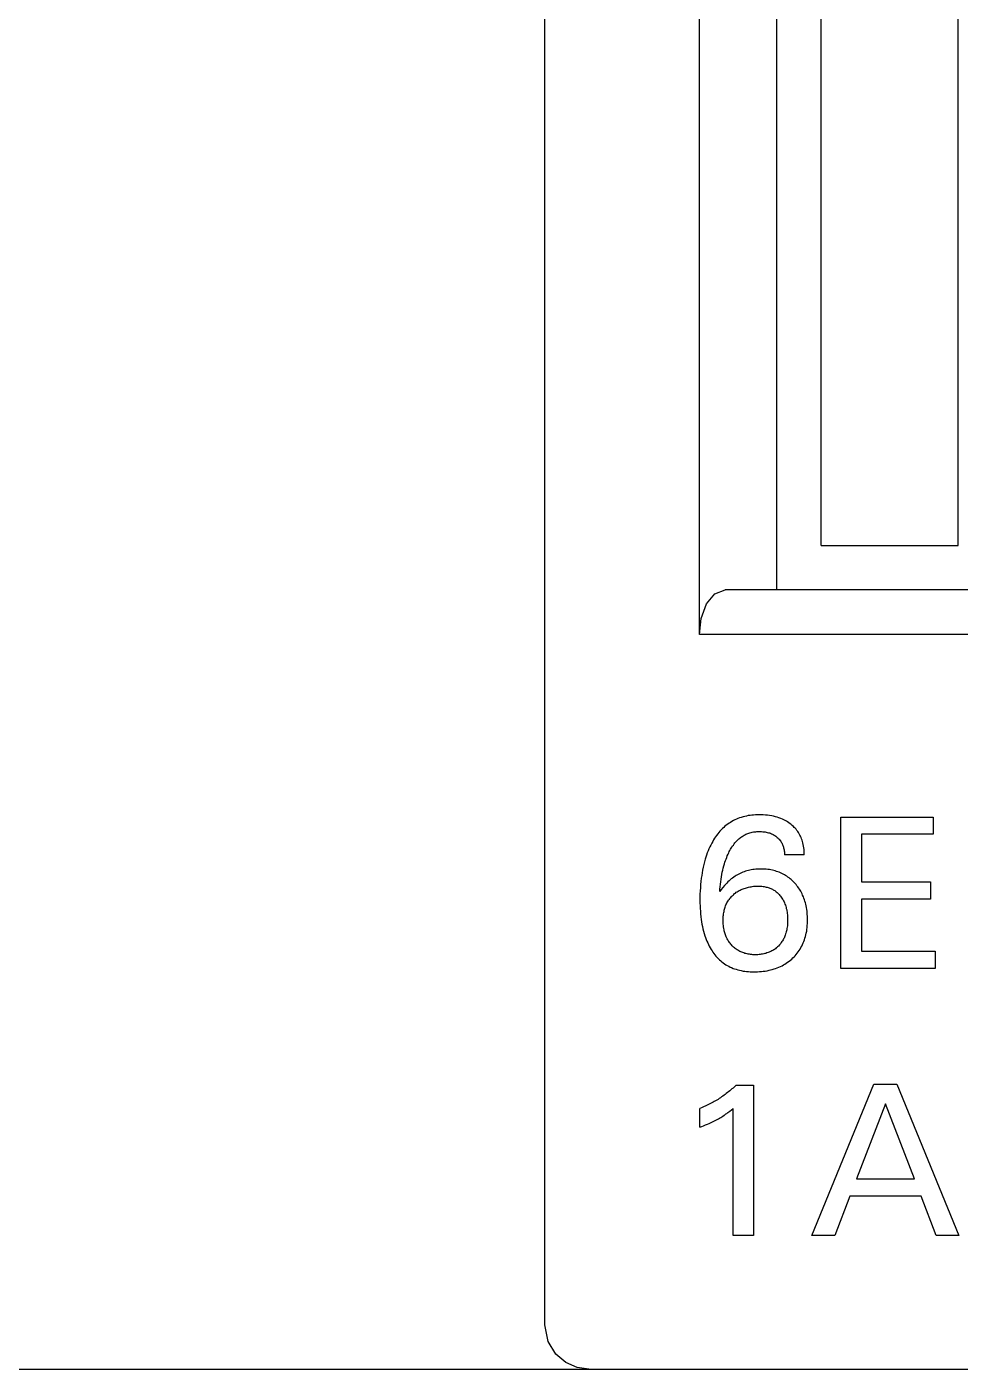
# Model space of a CAD drawing. Extents: x 10 to 879, y 6 to 221.
# Drawn here: x 613.73 to 621.39, y 106.31 to 117.32 of the extents above; entities that cross this region are included whole.
import ezdxf

# ---------------------------------------------------------------- set-up
doc = ezdxf.new("R2010")
doc.units = 0
doc.header["$LTSCALE"] = 5
doc.header["$MEASUREMENT"] = 0
doc.layers.get('0').update_dxf_attribs({"linetype": 'CONTINUOUS'})

msp = doc.modelspace()

# ---------------------------------------------------------------- linework, layer by layer
at = {"color": 7, "linetype": 'Continuous'}
for p, q in [((617.983, 106.671), (617.983, 193.259)), ((619.25, 112.334), (619.25, 133.89)), ((619.883, 133.524), (619.883, 112.7)), ((620.249, 113.065), (620.249, 128.775)), ((621.372, 113.065), (621.372, 128.775)), ((620.249, 113.065), (621.372, 113.065)), ((619.377, 112.669), (619.461, 112.7)), ((629.658, 112.7), (619.461, 112.7)), ((619.265, 112.466), (619.309, 112.587)), ((619.309, 112.587), (619.377, 112.669)), ((619.25, 112.334), (619.265, 112.466)), ((629.869, 112.334), (619.25, 112.334)), ((619.541, 110.813), (619.529, 110.807)), ((619.554, 110.819), (619.541, 110.813)), ((619.566, 110.824), (619.554, 110.819)), ((619.579, 110.829), (619.566, 110.824)), ((619.593, 110.834), (619.579, 110.829)), ((619.608, 110.838), (619.593, 110.834)), ((619.622, 110.842), (619.608, 110.838)), ((619.636, 110.845), (619.622, 110.842)), ((619.651, 110.848), (619.636, 110.845)), ((619.666, 110.85), (619.651, 110.848)), ((619.68, 110.852), (619.666, 110.85)), ((619.695, 110.853), (619.68, 110.852)), ((619.71, 110.854), (619.695, 110.853)), ((619.725, 110.855), (619.71, 110.854)), ((619.74, 110.855), (619.725, 110.855)), ((619.757, 110.855), (619.74, 110.855)), ((619.774, 110.854), (619.757, 110.855)), ((619.792, 110.853), (619.774, 110.854)), ((619.809, 110.851), (619.792, 110.853)), ((619.826, 110.849), (619.809, 110.851)), ((619.843, 110.846), (619.826, 110.849)), ((619.858, 110.843), (619.843, 110.846)), ((619.873, 110.839), (619.858, 110.843)), ((619.888, 110.835), (619.873, 110.839)), ((619.902, 110.83), (619.888, 110.835)), ((619.917, 110.825), (619.902, 110.83)), ((619.931, 110.819), (619.917, 110.825)), ((619.942, 110.814), (619.931, 110.819)), ((619.953, 110.809), (619.942, 110.814)), ((619.964, 110.803), (619.953, 110.809)), ((620.411, 109.594), (620.411, 110.836)), ((620.411, 110.836), (621.168, 110.836)), ((621.168, 110.836), (621.168, 110.695)), ((619.4, 110.698), (619.391, 110.686)), ((619.409, 110.709), (619.4, 110.698)), ((619.419, 110.721), (619.409, 110.709)), ((619.429, 110.731), (619.419, 110.721)), ((619.439, 110.742), (619.429, 110.731)), ((619.45, 110.752), (619.439, 110.742)), ((619.46, 110.761), (619.45, 110.752)), ((619.471, 110.77), (619.46, 110.761)), ((619.482, 110.778), (619.471, 110.77)), ((619.493, 110.786), (619.482, 110.778)), ((619.505, 110.793), (619.493, 110.786)), ((619.517, 110.8), (619.505, 110.793)), ((619.529, 110.807), (619.517, 110.8)), ((619.631, 110.695), (619.639, 110.698)), ((619.639, 110.698), (619.648, 110.702)), ((619.648, 110.702), (619.656, 110.705)), ((619.656, 110.705), (619.665, 110.707)), ((619.665, 110.707), (619.675, 110.71)), ((619.675, 110.71), (619.684, 110.712)), ((619.684, 110.712), (619.693, 110.714)), ((619.693, 110.714), (619.702, 110.715)), ((619.702, 110.715), (619.712, 110.716)), ((619.712, 110.716), (619.721, 110.717)), ((619.721, 110.717), (619.73, 110.717)), ((619.73, 110.717), (619.74, 110.718)), ((619.74, 110.718), (619.75, 110.717)), ((619.75, 110.717), (619.76, 110.717)), ((619.76, 110.717), (619.769, 110.716)), ((619.769, 110.716), (619.779, 110.715)), ((619.779, 110.715), (619.789, 110.714)), ((619.789, 110.714), (619.799, 110.712)), ((619.799, 110.712), (619.807, 110.71)), ((619.807, 110.71), (619.816, 110.708)), ((619.816, 110.708), (619.824, 110.706)), ((619.824, 110.706), (619.832, 110.703)), ((619.832, 110.703), (619.841, 110.7)), ((619.841, 110.7), (619.849, 110.696)), ((619.974, 110.796), (619.964, 110.803)), ((619.984, 110.789), (619.974, 110.796)), ((619.994, 110.782), (619.984, 110.789)), ((620.004, 110.775), (619.994, 110.782)), ((620.012, 110.768), (620.004, 110.775)), ((620.021, 110.76), (620.012, 110.768)), ((620.028, 110.752), (620.021, 110.76)), ((620.036, 110.744), (620.028, 110.752)), ((620.043, 110.736), (620.036, 110.744)), ((620.05, 110.727), (620.043, 110.736)), ((620.057, 110.718), (620.05, 110.727)), ((620.063, 110.709), (620.057, 110.718)), ((620.069, 110.699), (620.063, 110.709)), ((620.074, 110.689), (620.069, 110.699)), ((619.335, 110.591), (619.328, 110.575)), ((619.343, 110.607), (619.335, 110.591)), ((619.352, 110.623), (619.343, 110.607)), ((619.359, 110.636), (619.352, 110.623)), ((619.366, 110.649), (619.359, 110.636)), ((619.374, 110.662), (619.366, 110.649)), ((619.382, 110.674), (619.374, 110.662)), ((619.391, 110.686), (619.382, 110.674)), ((619.511, 110.581), (619.517, 110.59)), ((619.517, 110.59), (619.522, 110.599)), ((619.522, 110.599), (619.529, 110.607)), ((619.529, 110.607), (619.535, 110.616)), ((619.535, 110.616), (619.542, 110.624)), ((619.542, 110.624), (619.549, 110.632)), ((619.549, 110.632), (619.556, 110.64)), ((619.556, 110.64), (619.562, 110.646)), ((619.562, 110.646), (619.568, 110.652)), ((619.568, 110.652), (619.574, 110.658)), ((619.574, 110.658), (619.581, 110.663)), ((619.581, 110.663), (619.588, 110.668)), ((619.588, 110.668), (619.595, 110.673)), ((619.595, 110.673), (619.602, 110.678)), ((619.602, 110.678), (619.609, 110.683)), ((619.609, 110.683), (619.616, 110.687)), ((619.616, 110.687), (619.624, 110.691)), ((619.624, 110.691), (619.631, 110.695)), ((619.849, 110.696), (619.856, 110.692)), ((619.856, 110.692), (619.863, 110.688)), ((619.863, 110.688), (619.87, 110.684)), ((619.87, 110.684), (619.877, 110.679)), ((619.877, 110.679), (619.883, 110.674)), ((619.883, 110.674), (619.889, 110.669)), ((619.889, 110.669), (619.895, 110.664)), ((619.895, 110.664), (619.9, 110.659)), ((619.9, 110.659), (619.905, 110.654)), ((619.905, 110.654), (619.909, 110.648)), ((619.909, 110.648), (619.914, 110.643)), ((619.914, 110.643), (619.918, 110.637)), ((619.918, 110.637), (619.922, 110.631)), ((619.922, 110.631), (619.925, 110.624)), ((619.925, 110.624), (619.929, 110.618)), ((619.929, 110.618), (619.932, 110.611)), ((619.932, 110.611), (619.934, 110.604)), ((619.934, 110.604), (619.937, 110.597)), ((619.937, 110.597), (619.939, 110.59)), ((619.939, 110.59), (619.941, 110.583)), ((620.079, 110.679), (620.074, 110.689)), ((620.084, 110.669), (620.079, 110.679)), ((620.088, 110.658), (620.084, 110.669)), ((620.092, 110.647), (620.088, 110.658)), ((620.095, 110.637), (620.092, 110.647)), ((620.099, 110.626), (620.095, 110.637)), ((620.102, 110.612), (620.099, 110.626)), ((620.105, 110.597), (620.102, 110.612)), ((620.107, 110.583), (620.105, 110.597)), ((620.58, 110.695), (620.58, 110.304)), ((621.168, 110.695), (620.58, 110.695)), ((619.298, 110.491), (619.291, 110.469)), ((619.303, 110.508), (619.298, 110.491)), ((619.309, 110.525), (619.303, 110.508)), ((619.315, 110.542), (619.309, 110.525)), ((619.321, 110.558), (619.315, 110.542)), ((619.328, 110.575), (619.321, 110.558)), ((619.46, 110.466), (619.464, 110.479)), ((619.464, 110.479), (619.469, 110.492)), ((619.469, 110.492), (619.474, 110.505)), ((619.474, 110.505), (619.479, 110.518)), ((619.479, 110.518), (619.485, 110.531)), ((619.485, 110.531), (619.491, 110.543)), ((619.491, 110.543), (619.495, 110.553)), ((619.495, 110.553), (619.5, 110.562)), ((619.5, 110.562), (619.505, 110.572)), ((619.505, 110.572), (619.511, 110.581)), ((619.941, 110.583), (619.943, 110.575)), ((619.943, 110.575), (619.944, 110.567)), ((619.944, 110.567), (619.946, 110.558)), ((619.946, 110.558), (619.947, 110.55)), ((619.947, 110.55), (619.947, 110.542)), ((619.947, 110.542), (619.947, 110.534)), ((619.947, 110.534), (619.948, 110.526)), ((620.11, 110.526), (619.948, 110.526)), ((620.109, 110.569), (620.107, 110.583)), ((620.11, 110.554), (620.109, 110.569)), ((620.11, 110.54), (620.11, 110.554)), ((620.11, 110.526), (620.11, 110.54)), ((619.272, 110.379), (619.269, 110.357)), ((619.276, 110.402), (619.272, 110.379)), ((619.281, 110.424), (619.276, 110.402)), ((619.286, 110.447), (619.281, 110.424)), ((619.291, 110.469), (619.286, 110.447)), ((619.435, 110.365), (619.438, 110.383)), ((619.438, 110.383), (619.442, 110.4)), ((619.442, 110.4), (619.446, 110.418)), ((619.446, 110.418), (619.451, 110.436)), ((619.451, 110.436), (619.456, 110.453)), ((619.456, 110.453), (619.46, 110.466)), ((619.574, 110.369), (619.563, 110.363)), ((619.584, 110.374), (619.574, 110.369)), ((619.595, 110.379), (619.584, 110.374)), ((619.606, 110.384), (619.595, 110.379)), ((619.617, 110.388), (619.606, 110.384)), ((619.629, 110.392), (619.617, 110.388)), ((619.64, 110.395), (619.629, 110.392)), ((619.652, 110.399), (619.64, 110.395)), ((619.664, 110.401), (619.652, 110.399)), ((619.676, 110.404), (619.664, 110.401)), ((619.688, 110.406), (619.676, 110.404)), ((619.7, 110.407), (619.688, 110.406)), ((619.712, 110.409), (619.7, 110.407)), ((619.724, 110.409), (619.712, 110.409)), ((619.736, 110.41), (619.724, 110.409)), ((619.749, 110.41), (619.736, 110.41)), ((619.761, 110.41), (619.749, 110.41)), ((619.774, 110.41), (619.761, 110.41)), ((619.786, 110.409), (619.774, 110.41)), ((619.799, 110.408), (619.786, 110.409)), ((619.812, 110.407), (619.799, 110.408)), ((619.824, 110.405), (619.812, 110.407)), ((619.836, 110.403), (619.824, 110.405)), ((619.849, 110.4), (619.836, 110.403)), ((619.861, 110.397), (619.849, 110.4)), ((619.872, 110.394), (619.861, 110.397)), ((619.883, 110.39), (619.872, 110.394)), ((619.894, 110.387), (619.883, 110.39)), ((619.905, 110.383), (619.894, 110.387)), ((619.916, 110.378), (619.905, 110.383)), ((619.926, 110.373), (619.916, 110.378)), ((619.937, 110.368), (619.926, 110.373)), ((619.947, 110.363), (619.937, 110.368)), ((619.26, 110.283), (619.258, 110.257)), ((619.262, 110.308), (619.26, 110.283)), ((619.265, 110.334), (619.262, 110.308)), ((619.269, 110.357), (619.265, 110.334)), ((619.419, 110.245), (619.421, 110.265)), ((619.421, 110.265), (619.423, 110.286)), ((619.423, 110.286), (619.426, 110.306)), ((619.426, 110.306), (619.428, 110.326)), ((619.428, 110.326), (619.432, 110.347)), ((619.442, 110.259), (619.429, 110.242)), ((619.432, 110.347), (619.435, 110.365)), ((619.457, 110.276), (619.442, 110.259)), ((619.466, 110.286), (619.457, 110.276)), ((619.474, 110.295), (619.466, 110.286)), ((619.484, 110.304), (619.474, 110.295)), ((619.493, 110.312), (619.484, 110.304)), ((619.502, 110.321), (619.493, 110.312)), ((619.512, 110.329), (619.502, 110.321)), ((619.522, 110.336), (619.512, 110.329)), ((619.532, 110.344), (619.522, 110.336)), ((619.543, 110.351), (619.532, 110.344)), ((619.553, 110.357), (619.543, 110.351)), ((619.563, 110.363), (619.553, 110.357)), ((619.636, 110.257), (619.645, 110.259)), ((619.645, 110.259), (619.654, 110.261)), ((619.654, 110.261), (619.664, 110.263)), ((619.664, 110.263), (619.674, 110.265)), ((619.674, 110.265), (619.684, 110.266)), ((619.684, 110.266), (619.694, 110.268)), ((619.694, 110.268), (619.705, 110.268)), ((619.705, 110.268), (619.715, 110.269)), ((619.715, 110.269), (619.725, 110.269)), ((619.725, 110.269), (619.735, 110.269)), ((619.735, 110.269), (619.744, 110.269)), ((619.744, 110.269), (619.754, 110.269)), ((619.754, 110.269), (619.763, 110.268)), ((619.763, 110.268), (619.772, 110.267)), ((619.772, 110.267), (619.781, 110.266)), ((619.781, 110.266), (619.79, 110.264)), ((619.79, 110.264), (619.799, 110.262)), ((619.799, 110.262), (619.807, 110.26)), ((619.807, 110.26), (619.815, 110.258)), ((619.815, 110.258), (619.822, 110.256)), ((619.957, 110.357), (619.947, 110.363)), ((619.966, 110.351), (619.957, 110.357)), ((619.976, 110.344), (619.966, 110.351)), ((619.985, 110.338), (619.976, 110.344)), ((619.994, 110.33), (619.985, 110.338)), ((620.003, 110.323), (619.994, 110.33)), ((620.011, 110.315), (620.003, 110.323)), ((620.02, 110.307), (620.011, 110.315)), ((620.028, 110.299), (620.02, 110.307)), ((620.036, 110.291), (620.028, 110.299)), ((620.043, 110.282), (620.036, 110.291)), ((620.05, 110.273), (620.043, 110.282)), ((620.057, 110.264), (620.05, 110.273)), ((620.063, 110.255), (620.057, 110.264)), ((620.58, 110.304), (621.145, 110.304)), ((621.145, 110.304), (621.145, 110.163)), ((619.256, 110.231), (619.255, 110.205)), ((619.255, 110.205), (619.255, 110.179)), ((619.255, 110.179), (619.255, 110.153)), ((619.255, 110.153), (619.255, 110.131)), ((619.258, 110.257), (619.256, 110.231)), ((619.418, 110.225), (619.419, 110.245)), ((619.423, 110.233), (619.418, 110.225)), ((619.429, 110.242), (619.423, 110.233)), ((619.481, 110.14), (619.486, 110.148)), ((619.486, 110.148), (619.49, 110.156)), ((619.49, 110.156), (619.496, 110.163)), ((619.496, 110.163), (619.501, 110.17)), ((619.501, 110.17), (619.507, 110.177)), ((619.507, 110.177), (619.513, 110.184)), ((619.513, 110.184), (619.519, 110.19)), ((619.519, 110.19), (619.526, 110.196)), ((619.526, 110.196), (619.532, 110.202)), ((619.532, 110.202), (619.539, 110.208)), ((619.539, 110.208), (619.546, 110.213)), ((619.546, 110.213), (619.553, 110.219)), ((619.553, 110.219), (619.561, 110.224)), ((619.561, 110.224), (619.568, 110.228)), ((619.568, 110.228), (619.576, 110.233)), ((619.576, 110.233), (619.584, 110.237)), ((619.584, 110.237), (619.592, 110.241)), ((619.592, 110.241), (619.601, 110.245)), ((619.601, 110.245), (619.609, 110.248)), ((619.609, 110.248), (619.618, 110.251)), ((619.618, 110.251), (619.627, 110.254)), ((619.627, 110.254), (619.636, 110.257)), ((619.822, 110.256), (619.828, 110.253)), ((619.828, 110.253), (619.835, 110.25)), ((619.835, 110.25), (619.842, 110.247)), ((619.842, 110.247), (619.849, 110.244)), ((619.849, 110.244), (619.855, 110.24)), ((619.855, 110.24), (619.861, 110.237)), ((619.861, 110.237), (619.868, 110.233)), ((619.868, 110.233), (619.874, 110.228)), ((619.874, 110.228), (619.881, 110.223)), ((619.881, 110.223), (619.887, 110.217)), ((619.887, 110.217), (619.893, 110.212)), ((619.893, 110.212), (619.899, 110.206)), ((619.899, 110.206), (619.905, 110.2)), ((619.905, 110.2), (619.911, 110.193)), ((619.911, 110.193), (619.916, 110.187)), ((619.916, 110.187), (619.921, 110.179)), ((619.921, 110.179), (619.926, 110.172)), ((619.926, 110.172), (619.931, 110.164)), ((619.931, 110.164), (619.936, 110.156)), ((619.936, 110.156), (619.94, 110.148)), ((619.94, 110.148), (619.944, 110.14)), ((620.07, 110.246), (620.063, 110.255)), ((620.076, 110.236), (620.07, 110.246)), ((620.081, 110.227), (620.076, 110.236)), ((620.087, 110.217), (620.081, 110.227)), ((620.092, 110.207), (620.087, 110.217)), ((620.097, 110.195), (620.092, 110.207)), ((620.103, 110.183), (620.097, 110.195)), ((620.107, 110.171), (620.103, 110.183)), ((620.112, 110.158), (620.107, 110.171)), ((620.116, 110.146), (620.112, 110.158)), ((620.58, 110.163), (620.58, 109.735)), ((621.145, 110.163), (620.58, 110.163)), ((619.255, 110.131), (619.256, 110.108)), ((619.256, 110.108), (619.256, 110.086)), ((619.256, 110.086), (619.258, 110.063)), ((619.258, 110.063), (619.26, 110.041)), ((619.26, 110.041), (619.262, 110.019)), ((619.447, 110.032), (619.448, 110.042)), ((619.448, 110.042), (619.45, 110.052)), ((619.45, 110.052), (619.452, 110.062)), ((619.452, 110.062), (619.454, 110.072)), ((619.454, 110.072), (619.456, 110.081)), ((619.456, 110.081), (619.459, 110.09)), ((619.459, 110.09), (619.462, 110.098)), ((619.462, 110.098), (619.465, 110.107)), ((619.465, 110.107), (619.468, 110.116)), ((619.468, 110.116), (619.472, 110.124)), ((619.472, 110.124), (619.476, 110.132)), ((619.476, 110.132), (619.481, 110.14)), ((619.944, 110.14), (619.948, 110.132)), ((619.948, 110.132), (619.952, 110.123)), ((619.952, 110.123), (619.955, 110.114)), ((619.955, 110.114), (619.958, 110.104)), ((619.958, 110.104), (619.961, 110.095)), ((619.961, 110.095), (619.963, 110.086)), ((619.963, 110.086), (619.966, 110.076)), ((619.966, 110.076), (619.967, 110.067)), ((619.967, 110.067), (619.969, 110.056)), ((619.969, 110.056), (619.971, 110.045)), ((619.971, 110.045), (619.972, 110.034)), ((620.119, 110.133), (620.116, 110.146)), ((620.123, 110.121), (620.119, 110.133)), ((620.126, 110.108), (620.123, 110.121)), ((620.128, 110.094), (620.126, 110.108)), ((620.131, 110.079), (620.128, 110.094)), ((620.133, 110.065), (620.131, 110.079)), ((620.134, 110.051), (620.133, 110.065)), ((620.135, 110.036), (620.134, 110.051)), ((619.262, 110.019), (619.265, 109.996)), ((619.265, 109.996), (619.268, 109.977)), ((619.268, 109.977), (619.271, 109.957)), ((619.271, 109.957), (619.275, 109.938)), ((619.275, 109.938), (619.279, 109.919)), ((619.445, 110.012), (619.446, 110.022)), ((619.445, 110.001), (619.445, 110.012)), ((619.445, 109.991), (619.445, 110.001)), ((619.445, 109.98), (619.445, 109.991)), ((619.445, 109.969), (619.445, 109.98)), ((619.446, 109.957), (619.445, 109.969)), ((619.446, 110.022), (619.447, 110.032)), ((619.447, 109.946), (619.446, 109.957)), ((619.449, 109.935), (619.447, 109.946)), ((619.45, 109.923), (619.449, 109.935)), ((619.97, 109.934), (619.968, 109.923)), ((619.972, 109.945), (619.97, 109.934)), ((619.972, 110.034), (619.973, 110.024)), ((619.973, 109.957), (619.972, 109.945)), ((619.973, 110.024), (619.973, 110.013)), ((619.973, 110.013), (619.974, 110.002)), ((619.974, 109.98), (619.973, 109.968)), ((619.973, 109.968), (619.973, 109.957)), ((619.974, 110.002), (619.974, 109.991)), ((619.974, 109.991), (619.974, 109.98)), ((620.132, 109.915), (620.134, 109.931)), ((620.134, 109.931), (620.135, 109.946)), ((620.136, 110.022), (620.135, 110.036)), ((620.135, 109.946), (620.136, 109.962)), ((620.137, 110.007), (620.136, 110.022)), ((620.136, 109.962), (620.137, 109.977)), ((620.137, 109.993), (620.137, 110.007)), ((620.137, 109.977), (620.137, 109.993)), ((619.279, 109.919), (619.284, 109.9)), ((619.284, 109.9), (619.289, 109.881)), ((619.289, 109.881), (619.295, 109.862)), ((619.295, 109.862), (619.3, 109.848)), ((619.3, 109.848), (619.306, 109.833)), ((619.306, 109.833), (619.311, 109.819)), ((619.311, 109.819), (619.318, 109.805)), ((619.452, 109.912), (619.45, 109.923)), ((619.454, 109.904), (619.452, 109.912)), ((619.456, 109.895), (619.454, 109.904)), ((619.459, 109.886), (619.456, 109.895)), ((619.462, 109.878), (619.459, 109.886)), ((619.465, 109.869), (619.462, 109.878)), ((619.468, 109.861), (619.465, 109.869)), ((619.471, 109.853), (619.468, 109.861)), ((619.475, 109.844), (619.471, 109.853)), ((619.479, 109.837), (619.475, 109.844)), ((619.483, 109.829), (619.479, 109.837)), ((619.487, 109.822), (619.483, 109.829)), ((619.492, 109.815), (619.487, 109.822)), ((619.932, 109.821), (619.927, 109.814)), ((619.936, 109.828), (619.932, 109.821)), ((619.94, 109.836), (619.936, 109.828)), ((619.944, 109.843), (619.94, 109.836)), ((619.948, 109.851), (619.944, 109.843)), ((619.951, 109.86), (619.948, 109.851)), ((619.954, 109.868), (619.951, 109.86)), ((619.957, 109.877), (619.954, 109.868)), ((619.96, 109.885), (619.957, 109.877)), ((619.962, 109.894), (619.96, 109.885)), ((619.964, 109.903), (619.962, 109.894)), ((619.966, 109.911), (619.964, 109.903)), ((619.968, 109.923), (619.966, 109.911)), ((620.107, 109.816), (620.112, 109.829)), ((620.112, 109.829), (620.116, 109.842)), ((620.116, 109.842), (620.12, 109.856)), ((620.12, 109.856), (620.123, 109.869)), ((620.123, 109.869), (620.127, 109.885)), ((620.127, 109.885), (620.13, 109.9)), ((620.13, 109.9), (620.132, 109.915)), ((619.318, 109.805), (619.324, 109.791)), ((619.324, 109.791), (619.331, 109.778)), ((619.331, 109.778), (619.338, 109.764)), ((619.338, 109.764), (619.346, 109.751)), ((619.346, 109.751), (619.354, 109.739)), ((619.354, 109.739), (619.361, 109.728)), ((619.361, 109.728), (619.369, 109.717)), ((619.369, 109.717), (619.378, 109.706)), ((619.497, 109.808), (619.492, 109.815)), ((619.502, 109.801), (619.497, 109.808)), ((619.507, 109.794), (619.502, 109.801)), ((619.513, 109.788), (619.507, 109.794)), ((619.519, 109.781), (619.513, 109.788)), ((619.525, 109.775), (619.519, 109.781)), ((619.531, 109.769), (619.525, 109.775)), ((619.538, 109.763), (619.531, 109.769)), ((619.544, 109.758), (619.538, 109.763)), ((619.552, 109.753), (619.544, 109.758)), ((619.559, 109.748), (619.552, 109.753)), ((619.566, 109.743), (619.559, 109.748)), ((619.574, 109.738), (619.566, 109.743)), ((619.582, 109.734), (619.574, 109.738)), ((619.59, 109.73), (619.582, 109.734)), ((619.598, 109.727), (619.59, 109.73)), ((619.606, 109.724), (619.598, 109.727)), ((619.615, 109.721), (619.606, 109.724)), ((619.623, 109.718), (619.615, 109.721)), ((619.632, 109.716), (619.623, 109.718)), ((619.641, 109.714), (619.632, 109.716)), ((619.651, 109.712), (619.641, 109.714)), ((619.66, 109.71), (619.651, 109.712)), ((619.67, 109.709), (619.66, 109.71)), ((619.68, 109.708), (619.67, 109.709)), ((619.689, 109.707), (619.68, 109.708)), ((619.699, 109.707), (619.689, 109.707)), ((619.709, 109.707), (619.699, 109.707)), ((619.719, 109.707), (619.709, 109.707)), ((619.729, 109.707), (619.719, 109.707)), ((619.739, 109.708), (619.729, 109.707)), ((619.748, 109.709), (619.739, 109.708)), ((619.758, 109.71), (619.748, 109.709)), ((619.768, 109.712), (619.758, 109.71)), ((619.778, 109.714), (619.768, 109.712)), ((619.787, 109.716), (619.778, 109.714)), ((619.796, 109.718), (619.787, 109.716)), ((619.804, 109.721), (619.796, 109.718)), ((619.813, 109.724), (619.804, 109.721)), ((619.821, 109.727), (619.813, 109.724)), ((619.829, 109.73), (619.821, 109.727)), ((619.837, 109.734), (619.829, 109.73)), ((619.845, 109.738), (619.837, 109.734)), ((619.853, 109.742), (619.845, 109.738)), ((619.86, 109.747), (619.853, 109.742)), ((619.867, 109.751), (619.86, 109.747)), ((619.873, 109.756), (619.867, 109.751)), ((619.88, 109.762), (619.873, 109.756)), ((619.886, 109.767), (619.88, 109.762)), ((619.892, 109.772), (619.886, 109.767)), ((619.898, 109.778), (619.892, 109.772)), ((619.906, 109.787), (619.898, 109.778)), ((619.912, 109.793), (619.906, 109.787)), ((619.917, 109.8), (619.912, 109.793)), ((619.922, 109.807), (619.917, 109.8)), ((619.927, 109.814), (619.922, 109.807)), ((620.036, 109.699), (620.045, 109.709)), ((620.045, 109.709), (620.053, 109.72)), ((620.053, 109.72), (620.061, 109.731)), ((620.061, 109.731), (620.069, 109.742)), ((620.069, 109.742), (620.076, 109.753)), ((620.076, 109.753), (620.083, 109.765)), ((620.083, 109.765), (620.09, 109.777)), ((620.09, 109.777), (620.096, 109.79)), ((620.096, 109.79), (620.102, 109.803)), ((620.102, 109.803), (620.107, 109.816)), ((620.58, 109.735), (621.184, 109.735)), ((621.184, 109.735), (621.184, 109.594)), ((619.378, 109.706), (619.386, 109.696)), ((619.386, 109.696), (619.395, 109.685)), ((619.395, 109.685), (619.405, 109.676)), ((619.405, 109.676), (619.415, 109.666)), ((619.415, 109.666), (619.425, 109.657)), ((619.425, 109.657), (619.435, 109.648)), ((619.435, 109.648), (619.446, 109.64)), ((619.446, 109.64), (619.456, 109.632)), ((619.456, 109.632), (619.468, 109.625)), ((619.468, 109.625), (619.479, 109.618)), ((619.479, 109.618), (619.491, 109.612)), ((619.491, 109.612), (619.502, 109.606)), ((619.502, 109.606), (619.514, 109.601)), ((619.514, 109.601), (619.527, 109.595)), ((619.875, 109.594), (619.889, 109.599)), ((619.889, 109.599), (619.902, 109.604)), ((619.902, 109.604), (619.915, 109.61)), ((619.915, 109.61), (619.928, 109.616)), ((619.928, 109.616), (619.94, 109.623)), ((619.94, 109.623), (619.951, 109.63)), ((619.951, 109.63), (619.963, 109.637)), ((619.963, 109.637), (619.974, 109.645)), ((619.974, 109.645), (619.985, 109.653)), ((619.985, 109.653), (619.996, 109.661)), ((619.996, 109.661), (620.007, 109.67)), ((620.007, 109.67), (620.017, 109.68)), ((620.017, 109.68), (620.026, 109.689)), ((620.026, 109.689), (620.036, 109.699)), ((619.527, 109.595), (619.539, 109.591)), ((619.539, 109.591), (619.552, 109.587)), ((619.552, 109.587), (619.566, 109.582)), ((619.566, 109.582), (619.58, 109.579)), ((619.58, 109.579), (619.594, 109.576)), ((619.594, 109.576), (619.608, 109.573)), ((619.608, 109.573), (619.623, 109.571)), ((619.623, 109.571), (619.637, 109.569)), ((619.637, 109.569), (619.652, 109.568)), ((619.652, 109.568), (619.666, 109.567)), ((619.666, 109.567), (619.681, 109.566)), ((619.681, 109.566), (619.696, 109.566)), ((619.696, 109.566), (619.711, 109.566)), ((619.711, 109.566), (619.727, 109.567)), ((619.727, 109.567), (619.743, 109.568)), ((619.743, 109.568), (619.759, 109.569)), ((619.759, 109.569), (619.774, 109.571)), ((619.774, 109.571), (619.79, 109.573)), ((619.79, 109.573), (619.805, 109.575)), ((619.805, 109.575), (619.821, 109.579)), ((619.821, 109.579), (619.834, 109.582)), ((619.834, 109.582), (619.848, 109.586)), ((619.848, 109.586), (619.862, 109.59)), ((619.862, 109.59), (619.875, 109.594)), ((621.184, 109.594), (620.411, 109.594)), ((619.517, 108.605), (619.508, 108.597)), ((619.526, 108.613), (619.517, 108.605)), ((619.535, 108.621), (619.526, 108.613)), ((619.544, 108.629), (619.535, 108.621)), ((619.552, 108.637), (619.544, 108.629)), ((619.552, 108.637), (619.693, 108.637)), ((619.693, 108.637), (619.693, 107.402)), ((620.172, 107.402), (620.682, 108.644)), ((620.682, 108.644), (620.868, 108.644)), ((620.868, 108.644), (621.378, 107.402)), ((619.362, 108.496), (619.352, 108.491)), ((619.372, 108.502), (619.362, 108.496)), ((619.383, 108.508), (619.372, 108.502)), ((619.393, 108.514), (619.383, 108.508)), ((619.403, 108.52), (619.393, 108.514)), ((619.413, 108.527), (619.403, 108.52)), ((619.423, 108.533), (619.413, 108.527)), ((619.432, 108.54), (619.423, 108.533)), ((619.442, 108.546), (619.432, 108.54)), ((619.452, 108.553), (619.442, 108.546)), ((619.461, 108.56), (619.452, 108.553)), ((619.471, 108.567), (619.461, 108.56)), ((619.48, 108.575), (619.471, 108.567)), ((619.49, 108.582), (619.48, 108.575)), ((619.499, 108.589), (619.49, 108.582)), ((619.508, 108.597), (619.499, 108.589)), ((619.266, 108.451), (619.255, 108.446)), ((619.255, 108.291), (619.255, 108.446)), ((619.277, 108.455), (619.266, 108.451)), ((619.288, 108.46), (619.277, 108.455)), ((619.298, 108.465), (619.288, 108.46)), ((619.309, 108.469), (619.298, 108.465)), ((619.32, 108.475), (619.309, 108.469)), ((619.331, 108.48), (619.32, 108.475)), ((619.341, 108.485), (619.331, 108.48)), ((619.352, 108.491), (619.341, 108.485)), ((619.443, 108.383), (619.452, 108.389)), ((619.452, 108.389), (619.46, 108.394)), ((619.46, 108.394), (619.467, 108.4)), ((619.467, 108.4), (619.475, 108.405)), ((619.475, 108.405), (619.483, 108.411)), ((619.483, 108.411), (619.492, 108.417)), ((619.492, 108.417), (619.5, 108.424)), ((619.5, 108.424), (619.513, 108.434)), ((619.513, 108.434), (619.527, 108.445)), ((619.527, 107.402), (619.527, 108.445)), ((620.776, 108.484), (620.538, 107.867)), ((621.015, 107.867), (620.776, 108.484)), ((619.255, 108.291), (619.27, 108.297)), ((619.27, 108.297), (619.285, 108.304)), ((619.285, 108.304), (619.301, 108.31)), ((619.301, 108.31), (619.316, 108.317)), ((619.316, 108.317), (619.331, 108.323)), ((619.331, 108.323), (619.342, 108.328)), ((619.342, 108.328), (619.353, 108.334)), ((619.353, 108.334), (619.364, 108.339)), ((619.364, 108.339), (619.375, 108.344)), ((619.375, 108.344), (619.386, 108.35)), ((619.386, 108.35), (619.397, 108.356)), ((619.397, 108.356), (619.406, 108.361)), ((619.406, 108.361), (619.415, 108.366)), ((619.415, 108.366), (619.425, 108.372)), ((619.425, 108.372), (619.434, 108.377)), ((619.434, 108.377), (619.443, 108.383)), ((620.538, 107.867), (621.015, 107.867)), ((620.484, 107.726), (620.36, 107.402)), ((621.068, 107.726), (620.484, 107.726)), ((621.193, 107.402), (621.068, 107.726)), ((619.693, 107.402), (619.527, 107.402)), ((620.36, 107.402), (620.172, 107.402)), ((621.378, 107.402), (621.193, 107.402)), ((618.01, 106.534), (617.983, 106.671)), ((618.073, 106.43), (618.01, 106.534)), ((618.156, 106.36), (618.073, 106.43)), ((598.255, 106.306), (630.405, 106.306)), ((618.249, 106.319), (618.156, 106.36)), ((618.343, 106.306), (618.249, 106.319))]:
    msp.add_line(p, q, dxfattribs=at)

doc.saveas('drawing.dxf')
